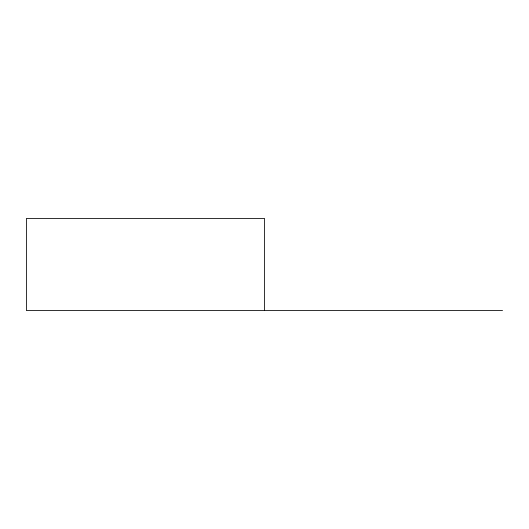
<?xml version="1.0" encoding="UTF-8"?>
<svg xmlns="http://www.w3.org/2000/svg" width="529" height="529" viewBox="0 0 529 529"><rect width="100%" height="100%" fill="white"/><g stroke="black" fill="none" stroke-linecap="round" stroke-linejoin="round"><path stroke-width="0.79" d="M502.55 310.576L26.45 310.576L26.45 218.424L264.5 218.424L264.5 310.576"/></g></svg>
